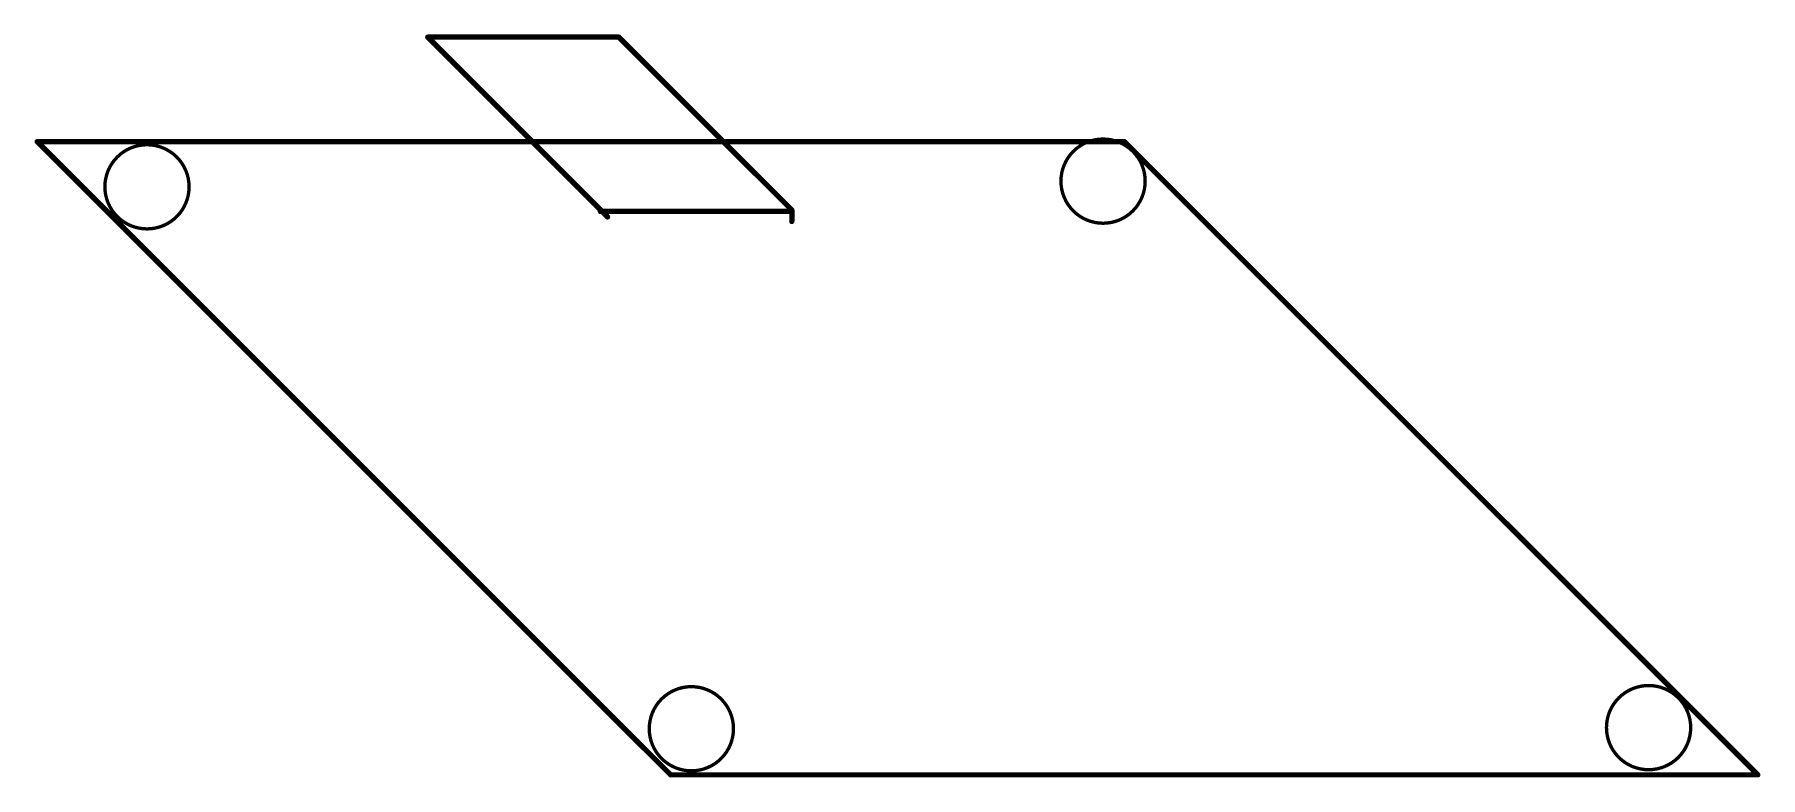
# Model space of a CAD drawing. Header units: millimetres. Extents: x 68 to 210, y 61 to 114.
# Drawn here: x 144.1 to 209.8, y 67.8 to 96.1 of the extents above; entities that cross this region are included whole.
import ezdxf

# ---------------------------------------------------------------- set-up
doc = ezdxf.new("R2010")
doc.units = ezdxf.units.MM
doc.layers.add('TopOverlay', color=2, linetype='Continuous')

msp = doc.modelspace()

# ---------------------------------------------------------------- linework, layer by layer
at = {"layer": 'TopOverlay', "const_width": 0.203}
for points in [[(159.044, 95.981), (166.32, 95.981)], [(159.044, 95.981), (165.887, 89.137)], [(166.32, 95.981), (172.904, 89.397)], [(144.175, 91.999), (185.564, 91.999)], [(144.19, 91.989), (168.289, 67.889)], [(185.569, 91.999), (209.678, 67.889)], [(165.617, 89.347), (172.811, 89.347)], [(172.904, 88.964), (172.904, 89.397)], [(168.289, 67.889), (209.678, 67.889)]]:
    msp.add_lwpolyline(points, dxfattribs=at)
at = {"layer": 'TopOverlay'}
for points, const_width in [([(158.993, 95.981, 1), (159.094, 95.981, 1)], 0.102), ([(158.993, 95.981, 1), (159.094, 95.981, 1)], 0.102), ([(166.269, 95.981, 1), (166.371, 95.981, 1)], 0.102), ([(166.269, 95.981, 1), (166.371, 95.981, 1)], 0.102), ([(144.124, 91.999, 1), (144.226, 91.999, 1)], 0.102), ([(144.139, 91.989, 1), (144.24, 91.989, 1)], 0.102), ([(186.355, 90.498, 1), (183.149, 90.498, 1)], 0.127), ([(185.513, 91.999, 1), (185.615, 91.999, 1)], 0.102), ([(185.518, 91.999, 1), (185.62, 91.999, 1)], 0.102), ([(149.957, 90.282, 1), (146.752, 90.282, 1)], 0.127), ([(146.72, 90.282, 1), (146.783, 90.282, 1)], 0.0635), ([(149.925, 90.282, 1), (149.989, 90.282, 1)], 0.0635), ([(183.118, 90.498, 1), (183.181, 90.498, 1)], 0.0635), ([(186.323, 90.498, 1), (186.387, 90.498, 1)], 0.0635), ([(165.566, 89.347, 1), (165.668, 89.347, 1)], 0.102), ([(172.761, 89.347, 1), (172.862, 89.347, 1)], 0.102), ([(172.853, 89.397, 1), (172.954, 89.397, 1)], 0.102), ([(172.853, 89.397, 1), (172.954, 89.397, 1)], 0.102), ([(165.836, 89.137, 1), (165.938, 89.137, 1)], 0.102), ([(172.853, 88.964, 1), (172.954, 88.964, 1)], 0.102), ([(170.682, 69.644, 1), (167.476, 69.644, 1)], 0.127), ([(207.123, 69.687, 1), (203.917, 69.687, 1)], 0.127), ([(167.445, 69.644, 1), (167.508, 69.644, 1)], 0.0635), ([(170.65, 69.644, 1), (170.714, 69.644, 1)], 0.0635), ([(203.886, 69.687, 1), (203.949, 69.687, 1)], 0.0635), ([(207.091, 69.687, 1), (207.155, 69.687, 1)], 0.0635), ([(168.238, 67.889, 1), (168.34, 67.889, 1)], 0.102), ([(168.238, 67.889, 1), (168.34, 67.889, 1)], 0.102), ([(209.628, 67.889, 1), (209.729, 67.889, 1)], 0.102), ([(209.628, 67.889, 1), (209.729, 67.889, 1)], 0.102)]:
    msp.add_lwpolyline(points, format="xyb", close=True, dxfattribs=dict(at, const_width=const_width))

doc.saveas('drawing.dxf')
